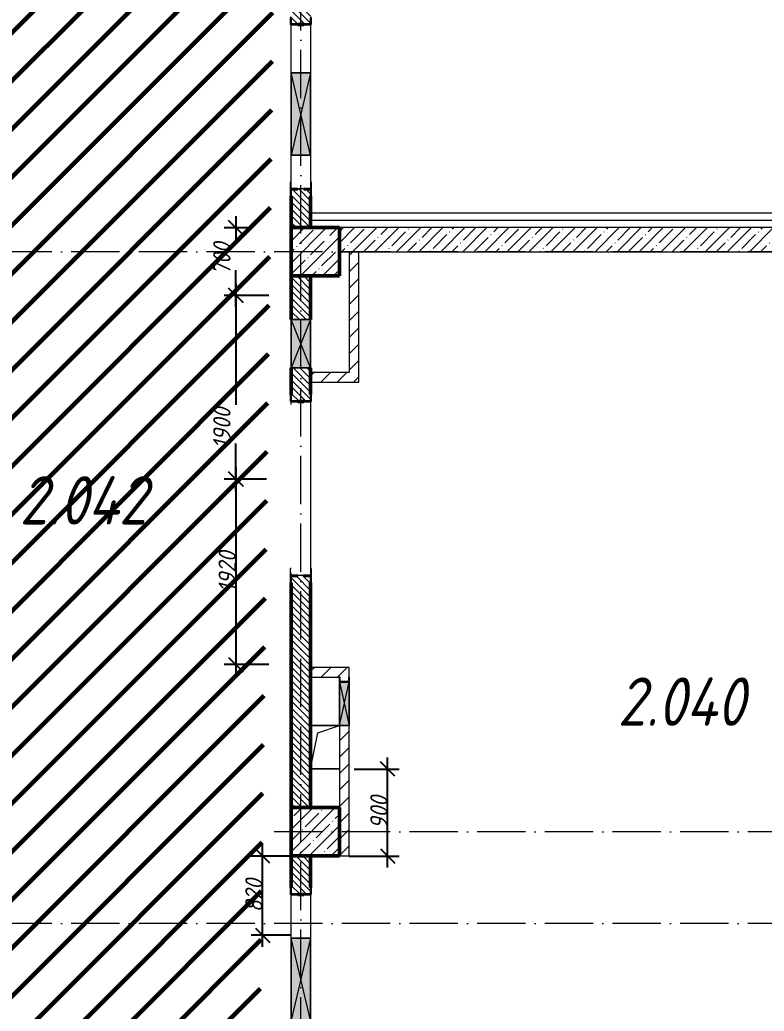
# Model space of a CAD drawing. Header units: millimetres. Extents: x -606178 to 312196, y -19338 to 632709.
# Drawn here: x -174459 to -166758, y 460270 to 470525 of the extents above; entities that cross this region are included whole.
import ezdxf

# ---------------------------------------------------------------- set-up
doc = ezdxf.new("R2010")
doc.units = ezdxf.units.MM
doc.linetypes.add('50_200_ШТРИХ_1Т_ш5_п1_п1_', pattern=[700, 500, -100, 0, -100])
for name, color, linetype, lineweight in [('6.4.1) Окр пт с инж. ПТ2.16', 3, 'Continuous', 60), ('A-____-____-DIMS', 7, 'Continuous', 9), ('A-DETL-____-OTLN-4', 7, 'Continuous', 18), ('A-DETL-GENF-OTLN', 7, 'Continuous', 9), ('A-FLOR-____-OTLN', 7, 'Continuous', 9), ('A-GENM-____-MCUT', 7, 'Continuous', 25), ('A-GENM-____-OTLN', 7, 'Continuous', 9), ('A-GENM-____-OTLN-1', 7, 'Continuous', 25), ('A-GLAZ-____-OTLN', 7, 'Continuous', 9), ('A-WALL-____-MCUT-1', 7, 'Continuous', 9), ('A-WALL-____-MCUT-2', 7, 'Continuous', 50), ('A-WALL-____-PATT-1', 7, 'Continuous', 9), ('A-WALL-FNSH-MCUT-1', 7, 'Continuous', 9), ('I-WALL-____-OTLN', 7, 'Continuous', 9), ('S-COLS-____-MCUT', 7, 'Continuous', 50), ('S-COLS-____-OTLN', 7, 'Continuous', 9), ('S-GRID-____-OTLN-1', 7, '50_200_ШТРИХ_1Т_ш5_п1_п1_', 9), ('Марки помещений', 7, 'Continuous', 9)]:
    doc.layers.add(name, color=color, linetype=linetype, lineweight=lineweight)
doc.styles.add('ISOCPEUR_I_10', font='isocpeui.ttf', dxfattribs={"width": 0.9, "height": 180})
doc.styles.add('ISOCPEUR_I_3', font='isocpeui.ttf', dxfattribs={"width": 0.85, "height": 2.2})
doc.dimstyles.new('ISO-1_8_0_9К_СРЕДНИЙ_Кладочные_3', dxfattribs={"dimscale": 304.8, "dimtxt": 179.276612, "dimasz": 0.492126, "dimexe": 0.393701, "dimexo": 0, "dimgap": 0, "dimtad": 1, "dimdec": 3, "dimrnd": 0.001, "dimdsep": 46, "dimtxsty": 'ISOCPEUR_I_10', "dimblk1": 'OBLIQUE', "dimblk2": 'OBLIQUE', "dimsah": 1, "dimcen": 0.09, "dimdle": 0.393701, "dimazin": 0, "dimtfac": 1, "dimtdec": 4, "dimtix": 1, "dimtmove": 0, "dimatfit": 3, "dimfxl": 1, "dimtvp": 1, "dimtolj": 1, "dimtzin": 0, "dimarcsym": 2})
doc.dimstyles.new('ISO-1_8_0_9К_СРЕДНИЙ_Кладочные_5', dxfattribs={"dimscale": 304.8, "dimtxt": 179.276612, "dimasz": 0.492126, "dimexe": 0.393701, "dimexo": 0, "dimgap": 0, "dimtad": 1, "dimdec": 3, "dimrnd": 0.001, "dimdsep": 46, "dimtxsty": 'ISOCPEUR_I_10', "dimblk1": 'OBLIQUE', "dimblk2": 'OBLIQUE', "dimsah": 1, "dimcen": 0.09, "dimdle": 0.393701, "dimazin": 0, "dimtfac": 1, "dimtdec": 4, "dimtix": 1, "dimtmove": 2, "dimatfit": 3, "dimfxl": 1, "dimtvp": 1, "dimtolj": 1, "dimtzin": 0, "dimarcsym": 2})
pattern_1 = [(45, (-264901.3, 451794.26), (-84.85281, 84.85281), [])]
pattern_2 = [(135, (-264901.3, 451794.26), (-35.35534, -35.35534), [])]

# ---------------------------------------------------------------- blocks, each defined once
blk = doc.blocks.new('BSC_Колонна _Прямоугольная - 500х500-V25-АР1_План отверстий 2 этажа в осях 1-64_А-ГГ')
at = {"layer": 'S-COLS-____-OTLN'}
h = blk.add_hatch(dxfattribs=at)
h.set_pattern_fill('FP_54', color=256, style=0, pattern_type=2)
h.set_pattern_definition([(45, (-93500, -16331.04), (-114.04925, 114.04925), []), (45, (-93385.95, -16331.04), (-114.04925, 114.04925), [201.613, -40.323, 3.353, -36.97])])
h.paths.add_polyline_path([(-250, -250), (250, -250), (250, 250), (-250, 250)], flags=0)
at = {"layer": 'S-COLS-____-MCUT'}
for p, q in [((250, 250), (-250, 250)), ((-250, 250), (-250, -250)), ((250, -250), (250, 250)), ((-250, -250), (250, -250))]:
    blk.add_line(p, q, dxfattribs=at)
blk = doc.blocks.new('BSC_Колонна _Прямоугольная - 500х500-V76-АР1_План отверстий 2 этажа в осях 1-64_А-ГГ')
at = {"layer": 'S-COLS-____-OTLN'}
h = blk.add_hatch(dxfattribs=at)
h.set_pattern_fill('FP_105', color=256, style=0, pattern_type=2)
h.set_pattern_definition([(45, (-93500, -10331.04), (-114.04925, 114.04925), []), (45, (-93385.95, -10331.04), (-114.04925, 114.04925), [201.613, -40.323, 3.353, -36.97])])
h.paths.add_polyline_path([(-250, -250), (250, -250), (250, 250), (-250, 250)], flags=0)
at = {"layer": 'S-COLS-____-MCUT'}
for p, q in [((250, 250), (-250, 250)), ((-250, 250), (-250, -250)), ((250, -250), (250, 250)), ((-250, -250), (250, -250))]:
    blk.add_line(p, q, dxfattribs=at)
blk = doc.blocks.new('АР_Перемычка - АР_Перемычка-28448550-АР1_План отверстий 2 этажа в осях 1-64_А-ГГ')
at = {"layer": 'A-GENM-____-OTLN'}
blk.add_line((-350, -100), (-342, -100), dxfattribs=at)
blk = doc.blocks.new('Фахверк_СКБ_Уголок - 200_3960-28268576-АР1_План отверстий 2 этажа в осях 1-64_А-ГГ')
at = {"layer": 'A-GENM-____-MCUT'}
for p, q in [((200, 156), (125, 156)), ((125, 156), (125, 81)), ((131, 81), (131, 150)), ((131, 150), (200, 150)), ((200, 150), (200, 156)), ((125, 81), (131, 81)), ((131, 19), (125, 19)), ((125, 19), (125, -56)), ((131, -50), (131, 19)), ((125, -56), (200, -56)), ((200, -50), (131, -50)), ((200, -56), (200, -50))]:
    blk.add_line(p, q, dxfattribs=at)
blk = doc.blocks.new('154_Стойка_СКБ_Уголок - СМ-2480_200-28346303-АР1_План отверстий 2 этажа в осях 1-64_А-ГГ')
at = {"layer": 'A-GENM-____-MCUT'}
for p, q in [((125, 156), (125, 81)), ((200, 156), (125, 156)), ((131, 81), (131, 150)), ((131, 150), (200, 150)), ((200, 150), (200, 156)), ((125, 81), (131, 81)), ((131, 19), (125, 19)), ((125, 19), (125, -56)), ((131, -50), (131, 19)), ((125, -56), (200, -56)), ((200, -50), (131, -50)), ((200, -56), (200, -50))]:
    blk.add_line(p, q, dxfattribs=at)
blk = doc.blocks.new('Стойка_Влож_Полоса боковая - Полоса-28213942-АР1_План отверстий 2 этажа в осях 1-64_А-ГГ')
at = {"layer": 'A-GENM-____-OTLN'}
for p, q in [((-5, 60), (0, 60)), ((-5, -60), (-5, 60)), ((0, 31), (0, -31)), ((0, -60), (-5, -60))]:
    blk.add_line(p, q, dxfattribs=at)
blk = doc.blocks.new('Стойка_Влож_Уголок_Опорный - Уголок-28213941-АР1_План отверстий 2 этажа в осях 1-64_А-ГГ')
at = {"layer": 'A-GENM-____-OTLN'}
for p, q in [((-212, -6), (-212, 0)), ((0, 0), (0, -6)), ((-212, -75), (-212, -6)), ((-212, -6), (-206, -6)), ((-212, -75), (-206, -75)), ((-6, -6), (0, -6)), ((-6, -75), (0, -75)), ((0, -6), (0, -75))]:
    blk.add_line(p, q, dxfattribs=at)
blk = doc.blocks.new('АР_Перемычка - АР_Перемычка-28444941-АР1_План отверстий 2 этажа в осях 1-64_А-ГГ')
at = {"layer": 'A-GENM-____-OTLN'}
blk.add_line((-400, -100), (-392, -100), dxfattribs=at)
blk = doc.blocks.new('AR_Отверстие прямоугольное _в плите_ - AR_Отверстие прямоугольное _в плите_-30552603-АР1_План отверстий 2 этажа в осях 1-64_А-ГГ')
at = {"layer": 'A-GENM-____-OTLN'}
for p, q in [((150, 225), (-150, 225)), ((-75, 150), (150, 225)), ((-150, -225), (-75, 150)), ((-150, -225), (150, -225))]:
    blk.add_line(p, q, dxfattribs=at)
blk = doc.blocks.new('AR_Отверстие прямоугольное _в стене_ - AR_Отверстие прямоугольное _в стене__ОВ-36797345-АР1_План отверстий 2 этажа в осях 1-64_А-ГГ')
at = {"layer": 'A-GLAZ-____-OTLN'}
blk.add_hatch(color=256, dxfattribs=at).paths.add_polyline_path([(-225, 47), (-225, -50), (225, -50), (225, 50), (-225, 50)], flags=0)
at = {"layer": 'A-DETL-GENF-OTLN'}
for p, q in [((-225, -50), (-225, 50)), ((-225, 50), (225, 50)), ((225, 50), (-225, -50)), ((-225, 50), (225, -50)), ((225, 50), (-225, 50)), ((-225, 50), (-225, -50)), ((225, -50), (-225, -50)), ((-225, -50), (225, -50))]:
    blk.add_line(p, q, dxfattribs=at)
blk = doc.blocks.new('AR_Отверстие прямоугольное _в стене_ - AR_Отверстие прямоугольное _в стене__ОВ-36854551-АР1_План отверстий 2 этажа в осях 1-64_А-ГГ')
at = {"layer": 'A-GLAZ-____-OTLN'}
blk.add_hatch(color=256, dxfattribs=at).paths.add_polyline_path([(250, -100), (250, 100), (-250, 100), (-250, -100)], flags=0)
at = {"layer": 'A-DETL-GENF-OTLN'}
for p, q in [((-250, -100), (-250, 100)), ((-250, 100), (250, 100)), ((250, 100), (-250, -100)), ((-250, 100), (250, -100)), ((250, 100), (-250, 100)), ((-250, 100), (-250, -100)), ((250, 100), (250, -100)), ((250, -100), (250, 100)), ((250, -100), (-250, -100)), ((-250, -100), (250, -100))]:
    blk.add_line(p, q, dxfattribs=at)
blk = doc.blocks.new('AR_Отверстие прямоугольное _в стене_ - AR_Отверстие прямоугольное _в стене__ОВ-36798040-АР1_План отверстий 2 этажа в осях 1-64_А-ГГ')
at = {"layer": 'A-GLAZ-____-OTLN'}
blk.add_hatch(color=256, dxfattribs=at).paths.add_polyline_path([(425, -100), (425, 100), (-425, 100), (-425, -100)], flags=0)
at = {"layer": 'A-DETL-GENF-OTLN'}
for p, q in [((-425, -100), (-425, 100)), ((-425, 100), (425, 100)), ((425, 100), (-425, -100)), ((-425, 100), (425, -100)), ((425, 100), (-425, 100)), ((-425, 100), (-425, -100)), ((425, 100), (425, -100)), ((425, -100), (425, 100)), ((425, -100), (-425, -100)), ((-425, -100), (425, -100))]:
    blk.add_line(p, q, dxfattribs=at)
blk = doc.blocks.new('154_Фахверк_СКБ_Швеллер - Тип_100_3960_зеркало-36793856-АР1_План отверстий 2 этажа в осях 1-64_А-ГГ')
at = {"layer": 'A-GENM-____-MCUT'}
for p, q in [((175, 50), (125, 50)), ((125, 50), (125, -50)), ((128, 47), (175, 47)), ((128, -47), (128, 47)), ((175, 47), (175, 50)), ((125, -50), (175, -50)), ((175, -47), (128, -47)), ((175, -50), (175, -47))]:
    blk.add_line(p, q, dxfattribs=at)
blk = doc.blocks.new('_Oblique')
at = {"color": 0, "linetype": 'ByBlock', "lineweight": -2}
blk.add_line((-0.5, -0.5), (0.5, 0.5), dxfattribs=at)
blk = doc.blocks.new('*D4602')
at = {"layer": 'A-____-____-DIMS', "color": 0, "lineweight": -2, "transparency": 16777216}
for p, q in [((-172224, 468495), (-172224, 468247)), ((-172051, 468375), (-172344, 468375)), ((-172224, 467555), (-172224, 467936)), ((-171883, 467675), (-172344, 467675))]:
    blk.add_line(p, q, dxfattribs=at)
at = {"layer": 'Defpoints', "color": 0, "transparency": 16777216}
for p in [(-172051, 468375), (-172224, 467675), (-171883, 467675)]:
    blk.add_point(p, dxfattribs=at)
at = {"layer": 'A-____-____-DIMS', "color": 0, "lineweight": -2, "transparency": 16777216, "xscale": 150, "yscale": 150, "zscale": 150}
for p, rotation in [((-172224, 468375), 90), ((-172224, 467675), 270)]:
    blk.add_blockref('_Oblique', p, dxfattribs=dict(at, rotation=rotation))
at = {"layer": 'A-____-____-DIMS', "color": 0, "transparency": 16777216, "insert": (-172459, 467886), "char_height": 180, "width": 409.58, "attachment_point": 1, "rotation": 90, "line_spacing_factor": 1.149209, "style": 'ISOCPEUR_I_10'}
blk.add_mtext('\\A1;700', dxfattribs=at)
blk = doc.blocks.new('*D4603')
at = {"layer": 'A-____-____-DIMS', "color": 0, "lineweight": -2, "transparency": 16777216}
for p, q in [((-172224, 467795), (-172224, 466541)), ((-171883, 467675), (-172344, 467675)), ((-172224, 465655), (-172224, 466143)), ((-171908, 465775), (-172344, 465775))]:
    blk.add_line(p, q, dxfattribs=at)
at = {"layer": 'Defpoints', "color": 0, "transparency": 16777216}
for p in [(-171883, 467675), (-172224, 465775), (-171908, 465775)]:
    blk.add_point(p, dxfattribs=at)
at = {"layer": 'A-____-____-DIMS', "color": 0, "lineweight": -2, "transparency": 16777216, "xscale": 150, "yscale": 150, "zscale": 150}
for p, rotation in [((-172224, 467675), 90), ((-172224, 465775), 270)]:
    blk.add_blockref('_Oblique', p, dxfattribs=dict(at, rotation=rotation))
at = {"layer": 'A-____-____-DIMS', "color": 0, "transparency": 16777216, "insert": (-172459, 466090), "char_height": 180, "width": 504.73, "attachment_point": 1, "rotation": 90, "line_spacing_factor": 1.149209, "style": 'ISOCPEUR_I_10'}
blk.add_mtext('\\A1;1900', dxfattribs=at)
blk = doc.blocks.new('*D4604')
at = {"layer": 'A-____-____-DIMS', "color": 0, "lineweight": -2, "transparency": 16777216}
for p, q in [((-172224, 465895), (-172224, 463735)), ((-171908, 465775), (-172344, 465775)), ((-171883, 463855), (-172344, 463855))]:
    blk.add_line(p, q, dxfattribs=at)
at = {"layer": 'Defpoints', "color": 0, "transparency": 16777216}
for p in [(-171908, 465775), (-172224, 463855), (-171883, 463855)]:
    blk.add_point(p, dxfattribs=at)
at = {"layer": 'A-____-____-DIMS', "color": 0, "lineweight": -2, "transparency": 16777216, "xscale": 150, "yscale": 150, "zscale": 150}
for p, rotation in [((-172224, 465775), 90), ((-172224, 463855), 270)]:
    blk.add_blockref('_Oblique', p, dxfattribs=dict(at, rotation=rotation))
at = {"layer": 'A-____-____-DIMS', "color": 0, "transparency": 16777216, "insert": (-172314, 464815), "char_height": 180, "width": 504.73, "attachment_point": 5, "rotation": 90, "style": 'ISOCPEUR_I_10'}
blk.add_mtext('\\A1;1920', dxfattribs=at)
blk = doc.blocks.new('*D4743')
at = {"layer": 'A-____-____-DIMS', "color": 0, "lineweight": -2, "transparency": 16777216}
for p, q in [((-171947, 460935), (-171947, 461995)), ((-171651, 461875), (-172067, 461875)), ((-171657, 461055), (-172067, 461055))]:
    blk.add_line(p, q, dxfattribs=at)
at = {"layer": 'Defpoints', "color": 0, "transparency": 16777216}
for p in [(-171947, 461875), (-171651, 461875), (-171657, 461055)]:
    blk.add_point(p, dxfattribs=at)
at = {"layer": 'A-____-____-DIMS', "color": 0, "lineweight": -2, "transparency": 16777216, "xscale": 150, "yscale": 150, "zscale": 150}
for p, rotation in [((-171947, 461875), 90), ((-171947, 461055), 270)]:
    blk.add_blockref('_Oblique', p, dxfattribs=dict(at, rotation=rotation))
at = {"layer": 'A-____-____-DIMS', "color": 0, "transparency": 16777216, "insert": (-172037, 461465), "char_height": 180, "width": 409.58, "attachment_point": 5, "rotation": 90, "style": 'ISOCPEUR_I_10'}
blk.add_mtext('\\A1;820', dxfattribs=at)
blk = doc.blocks.new('*D4747')
at = {"layer": 'A-____-____-DIMS', "color": 0, "lineweight": -2, "transparency": 16777216}
for p, q in [((-170654, 461755), (-170654, 462895)), ((-171001, 462775), (-170534, 462775)), ((-171051, 461875), (-170534, 461875))]:
    blk.add_line(p, q, dxfattribs=at)
at = {"layer": 'Defpoints', "color": 0, "transparency": 16777216}
for p in [(-171001, 462775), (-170654, 462775), (-171051, 461875)]:
    blk.add_point(p, dxfattribs=at)
at = {"layer": 'A-____-____-DIMS', "color": 0, "lineweight": -2, "transparency": 16777216, "xscale": 150, "yscale": 150, "zscale": 150}
for p, rotation in [((-170654, 462775), 90), ((-170654, 461875), 270)]:
    blk.add_blockref('_Oblique', p, dxfattribs=dict(at, rotation=rotation))
at = {"layer": 'A-____-____-DIMS', "color": 0, "transparency": 16777216, "insert": (-170744, 462325), "char_height": 180, "width": 409.58, "attachment_point": 5, "rotation": 90, "style": 'ISOCPEUR_I_10'}
blk.add_mtext('\\A1;900', dxfattribs=at)

msp = doc.modelspace()

# ---------------------------------------------------------------- hatches: boundary and pattern name
at = {"layer": '6.4.1) Окр пт с инж. ПТ2.16'}
h = msp.add_hatch(dxfattribs=at)
h.set_pattern_fill('ANSI31', color=256, scale=111)
h.paths.add_polyline_path([(-171763.3011, 493763.3011), (-172313.3011, 493763.3011), (-172282.8065, 494690.3933), (-175508.8065, 494690.3933), (-175539.3011, 478087.3011), (-174939.3011, 478087.3011), (-174939.3011, 476875.3011), (-171763.3011, 476875.3011)])
h.paths.add_polyline_path([(-171763.3011, 476875.3011), (-174939.3011, 476875.3011), (-174924.1531, 474383.4251), (-175540.0709, 474375.3011), (-175539.3011, 471331.8405), (-175539.3011, 457987.3011), (-175039.3011, 457987.3011), (-175039.3011, 450237.3011), (-172099.3011, 450237.3011), (-172099.3011, 450487.3011), (-171763.3011, 476575.3011)])
at = {"layer": 'A-WALL-____-PATT-1'}
h = msp.add_hatch(dxfattribs=at)
h.set_pattern_fill('FP_6', color=256, style=0, pattern_type=2)
h.set_pattern_definition(pattern_2)
h.paths.add_polyline_path([(-171451.3011, 468375.3011), (-171451.3011, 468769.3011), (-171520.3011, 468769.3011), (-171520.3011, 468775.3011), (-171582.3011, 468775.3011), (-171582.3011, 468769.3011), (-171651.3011, 468769.3011), (-171651.3011, 468375.3011), (-171491.3011, 468375.3011)], flags=0)
h.paths.add_polyline_path([(-171582.3011, 470475.3011), (-171520.3011, 470475.3011), (-171520.3011, 470481.3011), (-171451.3011, 470481.3011), (-171451.3011, 470875.3011), (-171651.3011, 470875.3011), (-171651.3011, 470481.3011), (-171582.3011, 470481.3011)], flags=0)
h = msp.add_hatch(dxfattribs=at)
h.set_pattern_fill('FP_25', color=256, style=0, pattern_type=2)
h.set_pattern_definition([(45, (-264901.3, 451794.26), (-114.04925, 114.04925), []), (45, (-264787.25, 451794.26), (-114.04925, 114.04925), [201.612, -40.322, 3.353, -36.97])])
h.paths.add_polyline_path([(-164151.3011, 468125.3011), (-164151.3011, 468375.3011), (-171151.3011, 468375.3011), (-171151.3011, 468125.3011), (-164169.5263, 468125.3011)], flags=0)
h = msp.add_hatch(dxfattribs=at)
h.set_pattern_fill('FP_4', color=256, style=0, pattern_type=2)
h.set_pattern_definition(pattern_1)
h.paths.add_polyline_path([(-170951.3011, 466875.3011), (-170951.3011, 468125.3011), (-171051.3011, 468125.3011), (-171051.3011, 466875.3011)], flags=0)
h = msp.add_hatch(dxfattribs=at)
h.set_pattern_fill('FP_6', color=256, style=0, pattern_type=2)
h.set_pattern_definition(pattern_2)
h.paths.add_polyline_path([(-171651.3011, 462375.3011), (-171451.3011, 462375.3011), (-171451.3011, 464769.3011), (-171520.3011, 464769.3011), (-171520.3011, 464775.3011), (-171582.3011, 464775.3011), (-171582.3011, 464769.3011), (-171651.3011, 464769.3011), (-171651.3011, 462850.0957)], flags=0)
h.paths.add_polyline_path([(-171520.3011, 466575.3011), (-171520.3011, 466581.3011), (-171451.3011, 466581.3011), (-171451.3011, 466925.3011), (-171651.3011, 466925.3011), (-171650.378, 466581.3011), (-171582.3011, 466581.3011), (-171582.3011, 466575.3011)], flags=0)
h.paths.add_polyline_path([(-171520.5318, 467425.3011), (-171451.3011, 467425.3011), (-171451.3011, 467875.3011), (-171651.3011, 467875.3011), (-171651.3011, 467425.3011)], flags=0)
h = msp.add_hatch(dxfattribs=at)
h.set_pattern_fill('FP_4', color=256, style=0, pattern_type=2)
h.set_pattern_definition(pattern_1)
h.paths.add_polyline_path([(-171451.3011, 466775.3011), (-170951.3011, 466775.3011), (-170951.3011, 466875.3011), (-171451.3011, 466875.3011)], flags=0)
h = msp.add_hatch(dxfattribs=at)
h.set_pattern_fill('FP_4', color=256, style=0, pattern_type=2)
h.set_pattern_definition(pattern_1)
h.paths.add_polyline_path([(-171054.3011, 463725.3011), (-171051.3011, 463725.3011), (-171051.3011, 463825.3011), (-171451.3011, 463825.3011), (-171451.3011, 463725.3011), (-171148.3011, 463725.3011)], flags=0)
h = msp.add_hatch(dxfattribs=at)
h.set_pattern_fill('FP_4', color=256, style=0, pattern_type=2)
h.set_pattern_definition(pattern_1)
h.paths.add_polyline_path([(-171051.3011, 461875.3011), (-171051.3011, 463225.3011), (-171151.3011, 463225.3011), (-171151.3011, 461875.3011)], flags=0)
h.paths.add_polyline_path([(-171054.3011, 463678.3011), (-171054.3011, 463725.3011), (-171148.3011, 463725.3011), (-171148.3011, 463678.3011)], flags=0)
h = msp.add_hatch(dxfattribs=at)
h.set_pattern_fill('FP_6', color=256, style=0, pattern_type=2)
h.set_pattern_definition(pattern_2)
h.paths.add_polyline_path([(-171451.3011, 459375.3011), (-171451.3011, 459769.3011), (-171520.3011, 459769.3011), (-171520.3011, 459775.3011), (-171582.3011, 459775.3011), (-171582.3011, 459769.3011), (-171651.3011, 459769.3011), (-171651.3011, 459375.3011)], flags=0)
h.paths.add_polyline_path([(-171520.3011, 461475.3011), (-171520.3011, 461481.3011), (-171451.3011, 461481.3011), (-171451.3011, 461875.3011), (-171651.3011, 461875.3011), (-171651.3011, 461481.3011), (-171582.3011, 461481.3011), (-171582.3011, 461475.3011)], flags=0)

# ---------------------------------------------------------------- linework, layer by layer
at = {"layer": 'A-DETL-____-OTLN-4'}
for p, q in [((-163901.3011, 468525.3011), (-171451.3011, 468525.3011)), ((-163901.3011, 468450.3011), (-171451.3011, 468450.3011))]:
    msp.add_line(p, q, dxfattribs=at)
at = {"layer": 'A-FLOR-____-OTLN'}
for p, q in [((-171451.3011, 463225.3011), (-171151.3011, 463225.3011)), ((-171151.3011, 462775.3011), (-171451.3011, 462775.3011))]:
    msp.add_line(p, q, dxfattribs=at)
at = {"layer": 'A-WALL-____-MCUT-1'}
for p, q in [((-164151.3011, 468375.3011), (-171151.3011, 468375.3011)), ((-171151.3011, 468125.3011), (-164151.3011, 468125.3011))]:
    msp.add_line(p, q, dxfattribs=at)
at = {"layer": 'A-WALL-____-MCUT-2'}
for p, q in [((-171582.3011, 470475.3011), (-171520.3011, 470475.3011)), ((-171651.3011, 468700.3011), (-171651.3011, 468375.3011)), ((-171451.3011, 468375.3011), (-171451.3011, 468700.3011)), ((-171651.3011, 467875.3011), (-171651.3011, 467425.3011)), ((-171451.3011, 467425.3011), (-171451.3011, 467875.3011)), ((-171651.3011, 466925.3011), (-171651.3011, 466650.3011)), ((-171451.3011, 466650.3011), (-171451.3011, 466925.3011)), ((-171582.3011, 466575.3011), (-171520.3011, 466575.3011)), ((-171651.3011, 464700.3011), (-171651.3011, 462375.3011)), ((-171451.3011, 462375.3011), (-171451.3011, 464700.3011)), ((-171651.3011, 461875.3011), (-171651.3011, 461550.3011)), ((-171451.3011, 461550.3011), (-171451.3011, 461875.3011)), ((-171582.3011, 461475.3011), (-171520.3011, 461475.3011))]:
    msp.add_line(p, q, dxfattribs=at)
at = {"layer": 'A-WALL-FNSH-MCUT-1'}
for p, q in [((-171051.3011, 468125.3011), (-171051.3011, 466875.3011)), ((-170951.3011, 466775.3011), (-170951.3011, 468125.3011)), ((-171051.3011, 466875.3011), (-171451.3011, 466875.3011)), ((-171451.3011, 466775.3011), (-170951.3011, 466775.3011)), ((-171051.3011, 463825.3011), (-171451.3011, 463825.3011)), ((-171451.3011, 463825.3011), (-171451.3011, 463725.3011)), ((-171051.3011, 463725.3011), (-171051.3011, 463825.3011)), ((-171451.3011, 463725.3011), (-171151.3011, 463725.3011)), ((-171151.3011, 463225.3011), (-171151.3011, 462375.3011)), ((-171051.3011, 461875.3011), (-171051.3011, 463225.3011)), ((-171151.3011, 461875.3011), (-171051.3011, 461875.3011))]:
    msp.add_line(p, q, dxfattribs=at)
at = {"layer": 'I-WALL-____-OTLN'}
for p, q in [((-171651.3011, 469975.3011), (-171651.3011, 470475.3011)), ((-171451.3011, 470475.3011), (-171451.3011, 469975.3011)), ((-171651.3011, 468775.3011), (-171651.3011, 469125.3011)), ((-171451.3011, 469125.3011), (-171451.3011, 468775.3011)), ((-171651.3011, 466545.3011), (-171651.3011, 466575.3011)), ((-171451.3011, 466575.3011), (-171451.3011, 464775.3011)), ((-171651.3011, 464775.3011), (-171651.3011, 464805.3011)), ((-171651.3011, 461025.3011), (-171651.3011, 461475.3011)), ((-171451.3011, 461475.3011), (-171451.3011, 461025.3011))]:
    msp.add_line(p, q, dxfattribs=at)
at = {"layer": 'S-GRID-____-OTLN-1'}
for p, q in [((-171551.3011, 447311.6528), (-171551.3011, 501675.2188)), ((-160826.8945, 468125.3011), (-197574.5306, 468125.3011)), ((-160826.8945, 462125.3011), (-171880.0367, 462125.3011)), ((-160826.8945, 461175.3011), (-269357.6635, 461175.3011))]:
    msp.add_line(p, q, dxfattribs=at)

# ---------------------------------------------------------------- block references
at = {"layer": 'A-GENM-____-OTLN'}
for name, p, rotation in [('Стойка_Влож_Уголок_Опорный - Уголок-28213941-АР1_План отверстий 2 этажа в осях 1-64_А-ГГ', (-171657.3011, 468775.3011), 180), ('Стойка_Влож_Полоса боковая - Полоса-28213942-АР1_План отверстий 2 этажа в осях 1-64_А-ГГ', (-171551.3011, 468775.3011), 269.9999999999999), ('АР_Перемычка - АР_Перемычка-28448550-АР1_План отверстий 2 этажа в осях 1-64_А-ГГ', (-171551.3011, 468775.3011), 89.9999999999999), ('Стойка_Влож_Уголок_Опорный - Уголок-28213941-АР1_План отверстий 2 этажа в осях 1-64_А-ГГ', (-171657.3011, 464775.3011), 180), ('Стойка_Влож_Полоса боковая - Полоса-28213942-АР1_План отверстий 2 этажа в осях 1-64_А-ГГ', (-171551.3011, 464775.3011), 269.9999999999999), ('АР_Перемычка - АР_Перемычка-28444941-АР1_План отверстий 2 этажа в осях 1-64_А-ГГ', (-171551.3011, 464775.3011), 89.9999999999999)]:
    msp.add_blockref(name, p, dxfattribs=dict(at, rotation=rotation))
msp.add_blockref('AR_Отверстие прямоугольное _в плите_ - AR_Отверстие прямоугольное _в плите_-30552603-АР1_План отверстий 2 этажа в осях 1-64_А-ГГ', (-171301.3011, 463000.3011), dxfattribs=at)
at = {"layer": 'A-GENM-____-OTLN-1'}
for name, p, rotation in [('Фахверк_СКБ_Уголок - 200_3960-28268576-АР1_План отверстий 2 этажа в осях 1-64_А-ГГ', (-171501.3011, 470350.3011), 89.9999999999999), ('154_Стойка_СКБ_Уголок - СМ-2480_200-28346303-АР1_План отверстий 2 этажа в осях 1-64_А-ГГ', (-171601.3011, 468900.3011), 269.9999999999999), ('Фахверк_СКБ_Уголок - 200_3960-28268576-АР1_План отверстий 2 этажа в осях 1-64_А-ГГ', (-171501.3011, 466450.3011), 89.9999999999999), ('154_Стойка_СКБ_Уголок - СМ-2480_200-28346303-АР1_План отверстий 2 этажа в осях 1-64_А-ГГ', (-171601.3011, 464900.3011), 269.9999999999999), ('154_Фахверк_СКБ_Швеллер - Тип_100_3960_зеркало-36793856-АР1_План отверстий 2 этажа в осях 1-64_А-ГГ', (-171101.3011, 463550.3011), 90), ('Фахверк_СКБ_Уголок - 200_3960-28268576-АР1_План отверстий 2 этажа в осях 1-64_А-ГГ', (-171501.3011, 461350.3011), 89.9999999999999)]:
    msp.add_blockref(name, p, dxfattribs=dict(at, rotation=rotation))
at = {"layer": 'A-GLAZ-____-OTLN'}
for name, p, rotation in [('AR_Отверстие прямоугольное _в стене_ - AR_Отверстие прямоугольное _в стене__ОВ-36798040-АР1_План отверстий 2 этажа в осях 1-64_А-ГГ', (-171551.3011, 469550.3011), 269.9999999999999), ('AR_Отверстие прямоугольное _в стене_ - AR_Отверстие прямоугольное _в стене__ОВ-36854551-АР1_План отверстий 2 этажа в осях 1-64_А-ГГ', (-171551.3011, 467175.3011), 269.9999999999999), ('AR_Отверстие прямоугольное _в стене_ - AR_Отверстие прямоугольное _в стене__ОВ-36797345-АР1_План отверстий 2 этажа в осях 1-64_А-ГГ', (-171101.3011, 463450.3011), 90), ('AR_Отверстие прямоугольное _в стене_ - AR_Отверстие прямоугольное _в стене__ОВ-36798040-АР1_План отверстий 2 этажа в осях 1-64_А-ГГ', (-171551.3011, 460600.3011), 269.9999999999999)]:
    msp.add_blockref(name, p, dxfattribs=dict(at, rotation=rotation))
at = {"layer": 'S-COLS-____-OTLN'}
for name, p in [('BSC_Колонна _Прямоугольная - 500х500-V25-АР1_План отверстий 2 этажа в осях 1-64_А-ГГ', (-171401.3011, 468125.3011)), ('BSC_Колонна _Прямоугольная - 500х500-V76-АР1_План отверстий 2 этажа в осях 1-64_А-ГГ', (-171401.3011, 462125.3011))]:
    msp.add_blockref(name, p, dxfattribs=at)

# ---------------------------------------------------------------- texts
at = {"layer": 'Марки помещений', "char_height": 500, "width": 817.72125, "attachment_point": 1, "style": 'ISOCPEUR_I_3'}
for s, insert in [('2.042', (-174461.6319, 465804.3369)), ('2.040', (-168273.6319, 463722.0813))]:
    msp.add_mtext(s, dxfattribs=dict(at, insert=insert))

# ---------------------------------------------------------------- dimensions: what is measured, and where the dimension line sits
at = {"layer": 'A-____-____-DIMS'}
for base, p1, p2, override, picture, middle in [((-172224.1652, 467675.3011), (-172051.3011, 468375.3011), (-171883.1653, 467675.3011), {"dimpost": '<>', "dimfxl": 719.909474}, '*D4602', (-172339.3272, 468091.1196)), ((-172224.1652, 465775.3011), (-171883.1653, 467675.3011), (-171907.963, 465775.3011), {"dimpost": '<>', "dimfxl": 1900.161816}, '*D4603', (-172339.3272, 466342.4024))]:
    dim = msp.add_linear_dim(base=base, p1=p1, p2=p2, angle=90, dimstyle='ISO-1_8_0_9К_СРЕДНИЙ_Кладочные_5', override=override, dxfattribs=at)
    dim.commit()
    dim.dimension.update_dxf_attribs({"geometry": picture, "text_midpoint": middle, "dimtype": 160, "text_rotation": 90})
for base, p1, p2, override, picture, middle in [((-172224.1652, 463855.3011), (-171907.963, 465775.3011), (-171883.1653, 463855.3011), {"dimpost": '<>', "dimfxl": 1920.16013}, '*D4604', (-172314.1652, 464815.3011)), ((-170653.5851, 462775.3011), (-171051.3011, 461875.3011), (-171001.3011, 462775.3011), {"dimpost": '<>', "dimfxl": 901.387819}, '*D4747', (-170743.5851, 462325.3011)), ((-171946.7108, 461875.3011), (-171657.3011, 461055.3011), (-171651.3011, 461875.3011), {"dimpost": '<>', "dimfxl": 820.021951}, '*D4743', (-172036.7108, 461465.3011))]:
    dim = msp.add_linear_dim(base=base, p1=p1, p2=p2, angle=90, dimstyle='ISO-1_8_0_9К_СРЕДНИЙ_Кладочные_3', override=override, dxfattribs=at)
    dim.commit()
    dim.dimension.update_dxf_attribs({"geometry": picture, "text_midpoint": middle})

doc.saveas('drawing.dxf')
